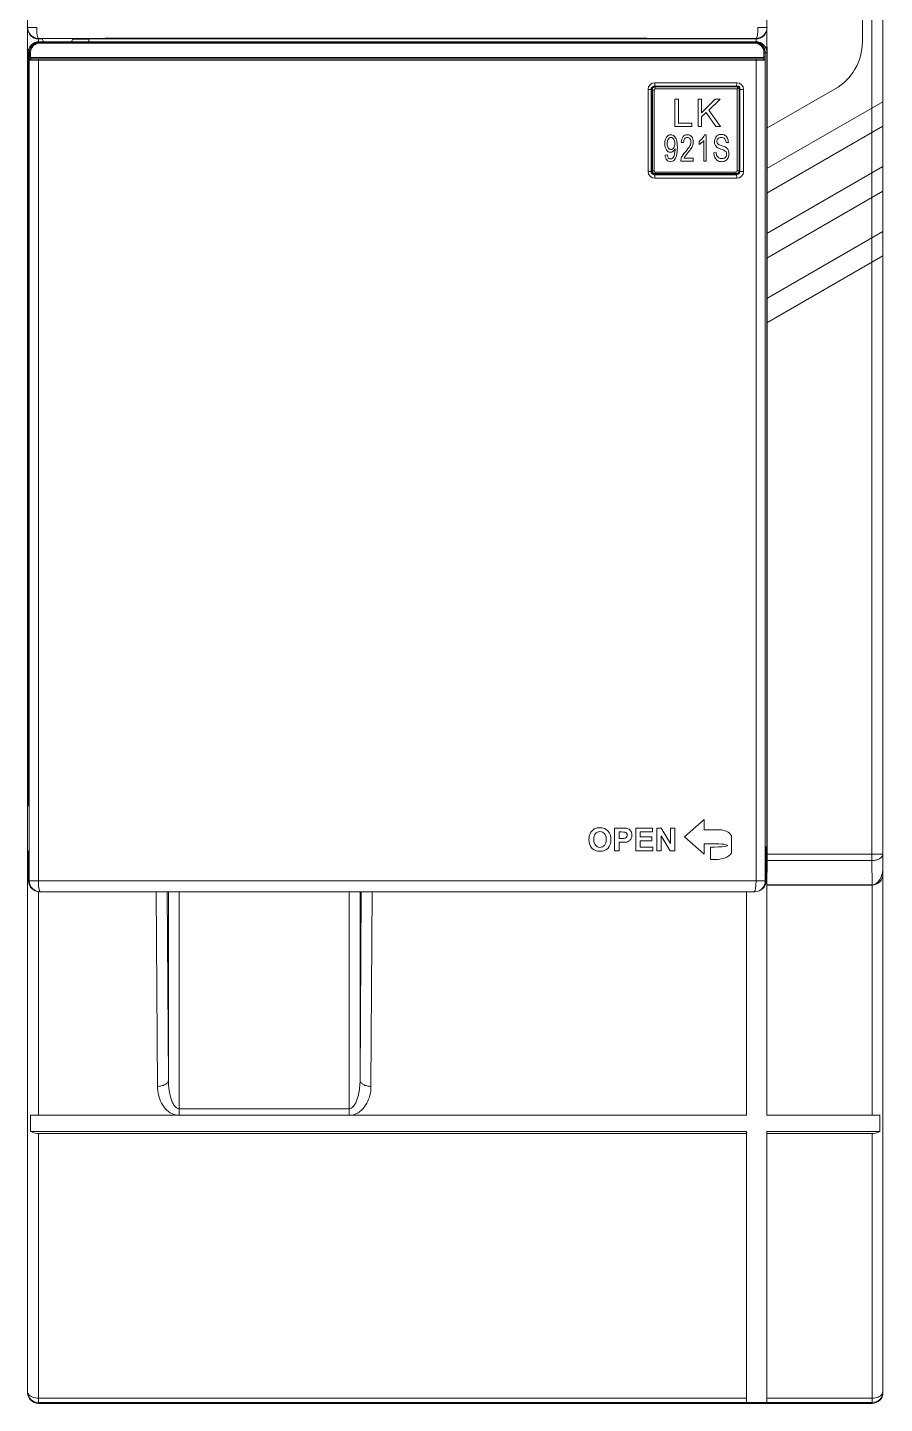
# Model space of a CAD drawing. Header units: millimetres. Extents: x 33157 to 59611, y -29750 to 1750.
# Drawn here: x 53958.9 to 54021.7, y -775.2 to -674.3 of the extents above; entities that cross this region are included whole.
import ezdxf

# ---------------------------------------------------------------- set-up
doc = ezdxf.new("R2010")
doc.units = ezdxf.units.MM
doc.layers.get('0').update_dxf_attribs({"lineweight": 18})
doc.layers.add('layer 1', color=7, linetype='Continuous', lineweight=18)
doc.layers.add('细实线', color=7, linetype='Continuous', lineweight=20)

# ---------------------------------------------------------------- blocks, each defined once
blk = doc.blocks.new('921s')
at = {"layer": 'layer 1'}
for points, knots in [([(54102.37, -668.96), (54102.37, -668.96), (54103.08, -668.96), (54103.08, -668.96), (54103.29, -668.96), (54103.5, -669.04), (54103.65, -669.19), (54103.8, -669.34), (54103.88, -669.54), (54103.88, -669.76), (54103.88, -669.76), (54103.88, -734.55), (54103.88, -734.55), (54103.88, -734.55), (54095.38, -739.45), (54095.38, -739.45), (54095.38, -739.45), (54095.38, -736.5), (54095.38, -736.5), (54095.38, -736.5), (54100.37, -733.62), (54100.37, -733.62), (54101.6, -732.91), (54102.37, -731.59), (54102.37, -730.16), (54102.37, -730.16), (54102.37, -668.96), (54102.37, -668.96)], [0, 0, 0, 0, 139929.464242, 139929.464242, 139929.464242, 279858.928483, 279858.928483, 279858.928483, 419788.392725, 419788.392725, 419788.392725, 559717.856966, 559717.856966, 559717.856966, 699647.321208, 699647.321208, 699647.321208, 839576.78545, 839576.78545, 839576.78545, 979506.249691, 979506.249691, 979506.249691, 1119435.713933, 1119435.713933, 1119435.713933, 1259365.178174, 1259365.178174, 1259365.178174, 1259365.178174]), ([(54088.62, -736.36), (54088.62, -736.36), (54088.62, -734.36), (54088.62, -734.36), (54088.62, -734.36), (54088.89, -734.36), (54088.89, -734.36), (54088.89, -734.36), (54088.89, -736.13), (54088.89, -736.13), (54088.89, -736.13), (54089.87, -736.13), (54089.87, -736.13), (54089.87, -736.13), (54089.87, -736.36), (54089.87, -736.36), (54089.87, -736.36), (54088.62, -736.36), (54088.62, -736.36)], [0, 0, 0, 0, 144311.441622, 144311.441622, 144311.441622, 288622.883245, 288622.883245, 288622.883245, 432934.324867, 432934.324867, 432934.324867, 577245.766489, 577245.766489, 577245.766489, 721557.208111, 721557.208111, 721557.208111, 865868.649734, 865868.649734, 865868.649734, 865868.649734]), ([(54090.33, -736.36), (54090.33, -736.36), (54090.33, -734.36), (54090.33, -734.36), (54090.33, -734.36), (54090.59, -734.36), (54090.59, -734.36), (54090.59, -734.36), (54090.59, -735.36), (54090.59, -735.36), (54090.59, -735.36), (54091.59, -734.36), (54091.59, -734.36), (54091.59, -734.36), (54091.95, -734.36), (54091.95, -734.36), (54091.95, -734.36), (54091.11, -735.17), (54091.11, -735.17), (54091.11, -735.17), (54091.98, -736.36), (54091.98, -736.36), (54091.98, -736.36), (54091.63, -736.36), (54091.63, -736.36), (54091.63, -736.36), (54090.92, -735.35), (54090.92, -735.35), (54090.92, -735.35), (54090.59, -735.67), (54090.59, -735.67), (54090.59, -735.67), (54090.59, -736.36), (54090.59, -736.36), (54090.59, -736.36), (54090.33, -736.36), (54090.33, -736.36)], [0, 0, 0, 0, 137895.803842, 137895.803842, 137895.803842, 275791.607683, 275791.607683, 275791.607683, 413687.411525, 413687.411525, 413687.411525, 551583.215366, 551583.215366, 551583.215366, 689479.019208, 689479.019208, 689479.019208, 827374.823049, 827374.823049, 827374.823049, 965270.626891, 965270.626891, 965270.626891, 1103166.430732, 1103166.430732, 1103166.430732, 1241062.234574, 1241062.234574, 1241062.234574, 1378958.038415, 1378958.038415, 1378958.038415, 1516853.842257, 1516853.842257, 1516853.842257, 1654749.646099, 1654749.646099, 1654749.646099, 1654749.646099]), ([(54087.91, -738.47), (54087.91, -738.47), (54088.08, -738.45), (54088.08, -738.45), (54088.09, -738.55), (54088.12, -738.63), (54088.16, -738.68), (54088.2, -738.73), (54088.25, -738.75), (54088.31, -738.75), (54088.36, -738.75), (54088.41, -738.74), (54088.45, -738.7), (54088.49, -738.67), (54088.52, -738.62), (54088.55, -738.57), (54088.57, -738.51), (54088.59, -738.44), (54088.61, -738.34), (54088.63, -738.25), (54088.64, -738.15), (54088.64, -738.05), (54088.64, -738.04), (54088.64, -738.02), (54088.63, -738), (54088.6, -738.08), (54088.55, -738.14), (54088.49, -738.19), (54088.44, -738.23), (54088.37, -738.26), (54088.3, -738.26), (54088.19, -738.26), (54088.09, -738.2), (54088.01, -738.08), (54087.93, -737.97), (54087.89, -737.81), (54087.89, -737.62), (54087.89, -737.43), (54087.93, -737.27), (54088.01, -737.15), (54088.1, -737.03), (54088.2, -736.97), (54088.33, -736.97), (54088.42, -736.97), (54088.5, -737.01), (54088.58, -737.07), (54088.65, -737.14), (54088.71, -737.24), (54088.75, -737.36), (54088.79, -737.49), (54088.81, -737.67), (54088.81, -737.91), (54088.81, -738.15), (54088.79, -738.35), (54088.75, -738.5), (54088.71, -738.64), (54088.65, -738.76), (54088.58, -738.83), (54088.5, -738.91), (54088.41, -738.95), (54088.31, -738.95), (54088.2, -738.95), (54088.11, -738.9), (54088.04, -738.82), (54087.97, -738.74), (54087.93, -738.62), (54087.91, -738.47)], [0, 0, 0, 0, 134978.861946, 134978.861946, 134978.861946, 269957.723892, 269957.723892, 269957.723892, 404936.585838, 404936.585838, 404936.585838, 539915.447784, 539915.447784, 539915.447784, 674894.309731, 674894.309731, 674894.309731, 809873.171677, 809873.171677, 809873.171677, 944852.033623, 944852.033623, 944852.033623, 1079830.895569, 1079830.895569, 1079830.895569, 1214809.757515, 1214809.757515, 1214809.757515, 1349788.619461, 1349788.619461, 1349788.619461, 1484767.481407, 1484767.481407, 1484767.481407, 1619746.343353, 1619746.343353, 1619746.343353, 1754725.2053, 1754725.2053, 1754725.2053, 1889704.067246, 1889704.067246, 1889704.067246, 2024682.929192, 2024682.929192, 2024682.929192, 2159661.791138, 2159661.791138, 2159661.791138, 2294640.653084, 2294640.653084, 2294640.653084, 2429619.51503, 2429619.51503, 2429619.51503, 2564598.376976, 2564598.376976, 2564598.376976, 2699577.238922, 2699577.238922, 2699577.238922, 2834556.100869, 2834556.100869, 2834556.100869, 2969534.962815, 2969534.962815, 2969534.962815, 2969534.962815]), ([(54088.62, -737.61), (54088.62, -737.48), (54088.59, -737.37), (54088.54, -737.29), (54088.49, -737.21), (54088.42, -737.17), (54088.35, -737.17), (54088.27, -737.17), (54088.2, -737.21), (54088.15, -737.3), (54088.09, -737.38), (54088.06, -737.5), (54088.06, -737.63), (54088.06, -737.75), (54088.09, -737.85), (54088.14, -737.93), (54088.2, -738.01), (54088.26, -738.05), (54088.34, -738.05), (54088.42, -738.05), (54088.49, -738.01), (54088.54, -737.93), (54088.59, -737.85), (54088.62, -737.75), (54088.62, -737.61)], [0, 0, 0, 0, 141105.769931, 141105.769931, 141105.769931, 282211.539863, 282211.539863, 282211.539863, 423317.309794, 423317.309794, 423317.309794, 564423.079726, 564423.079726, 564423.079726, 705528.849657, 705528.849657, 705528.849657, 846634.619588, 846634.619588, 846634.619588, 987740.38952, 987740.38952, 987740.38952, 1128846.159451, 1128846.159451, 1128846.159451, 1128846.159451]), ([(54089.98, -738.69), (54089.98, -738.69), (54089.98, -738.91), (54089.98, -738.91), (54089.98, -738.91), (54089.06, -738.91), (54089.06, -738.91), (54089.06, -738.86), (54089.06, -738.8), (54089.08, -738.75), (54089.1, -738.66), (54089.14, -738.58), (54089.19, -738.49), (54089.25, -738.41), (54089.32, -738.31), (54089.42, -738.2), (54089.57, -738.03), (54089.67, -737.89), (54089.73, -737.79), (54089.78, -737.69), (54089.81, -737.59), (54089.81, -737.5), (54089.81, -737.41), (54089.78, -737.33), (54089.73, -737.27), (54089.68, -737.2), (54089.62, -737.17), (54089.54, -737.17), (54089.46, -737.17), (54089.39, -737.2), (54089.34, -737.27), (54089.29, -737.34), (54089.27, -737.43), (54089.27, -737.55), (54089.27, -737.55), (54089.09, -737.53), (54089.09, -737.53), (54089.1, -737.35), (54089.15, -737.21), (54089.23, -737.11), (54089.31, -737.02), (54089.41, -736.97), (54089.55, -736.97), (54089.68, -736.97), (54089.79, -737.02), (54089.86, -737.13), (54089.94, -737.23), (54089.98, -737.36), (54089.98, -737.51), (54089.98, -737.59), (54089.97, -737.66), (54089.95, -737.74), (54089.93, -737.81), (54089.89, -737.89), (54089.83, -737.97), (54089.78, -738.06), (54089.69, -738.17), (54089.57, -738.31), (54089.47, -738.43), (54089.4, -738.52), (54089.37, -738.56), (54089.34, -738.6), (54089.32, -738.64), (54089.3, -738.69), (54089.3, -738.69), (54089.98, -738.69), (54089.98, -738.69)], [0, 0, 0, 0, 134980.058858, 134980.058858, 134980.058858, 269960.117716, 269960.117716, 269960.117716, 404940.176573, 404940.176573, 404940.176573, 539920.235431, 539920.235431, 539920.235431, 674900.294289, 674900.294289, 674900.294289, 809880.353147, 809880.353147, 809880.353147, 944860.412005, 944860.412005, 944860.412005, 1079840.470862, 1079840.470862, 1079840.470862, 1214820.52972, 1214820.52972, 1214820.52972, 1349800.588578, 1349800.588578, 1349800.588578, 1484780.647436, 1484780.647436, 1484780.647436, 1619760.706294, 1619760.706294, 1619760.706294, 1754740.765151, 1754740.765151, 1754740.765151, 1889720.824009, 1889720.824009, 1889720.824009, 2024700.882867, 2024700.882867, 2024700.882867, 2159680.941725, 2159680.941725, 2159680.941725, 2294661.000583, 2294661.000583, 2294661.000583, 2429641.05944, 2429641.05944, 2429641.05944, 2564621.118298, 2564621.118298, 2564621.118298, 2699601.177156, 2699601.177156, 2699601.177156, 2834581.236014, 2834581.236014, 2834581.236014, 2969561.294872, 2969561.294872, 2969561.294872, 2969561.294872]), ([(54090.92, -738.91), (54090.92, -738.91), (54090.75, -738.91), (54090.75, -738.91), (54090.75, -738.91), (54090.75, -737.4), (54090.75, -737.4), (54090.71, -737.46), (54090.66, -737.51), (54090.59, -737.56), (54090.52, -737.62), (54090.46, -737.66), (54090.41, -737.69), (54090.41, -737.69), (54090.41, -737.46), (54090.41, -737.46), (54090.5, -737.39), (54090.59, -737.32), (54090.66, -737.23), (54090.73, -737.14), (54090.78, -737.06), (54090.81, -736.97), (54090.81, -736.97), (54090.92, -736.97), (54090.92, -736.97), (54090.92, -736.97), (54090.92, -738.91), (54090.92, -738.91)], [0, 0, 0, 0, 140000.022816, 140000.022816, 140000.022816, 280000.045633, 280000.045633, 280000.045633, 420000.068449, 420000.068449, 420000.068449, 560000.091266, 560000.091266, 560000.091266, 700000.114082, 700000.114082, 700000.114082, 840000.136899, 840000.136899, 840000.136899, 980000.159715, 980000.159715, 980000.159715, 1120000.182532, 1120000.182532, 1120000.182532, 1260000.205348, 1260000.205348, 1260000.205348, 1260000.205348]), ([(54091.48, -738.29), (54091.48, -738.29), (54091.66, -738.27), (54091.66, -738.27), (54091.66, -738.37), (54091.68, -738.45), (54091.71, -738.51), (54091.74, -738.57), (54091.79, -738.62), (54091.85, -738.66), (54091.92, -738.7), (54091.99, -738.72), (54092.07, -738.72), (54092.14, -738.72), (54092.2, -738.71), (54092.26, -738.68), (54092.31, -738.65), (54092.35, -738.61), (54092.38, -738.56), (54092.4, -738.5), (54092.42, -738.45), (54092.42, -738.39), (54092.42, -738.33), (54092.4, -738.28), (54092.38, -738.23), (54092.35, -738.19), (54092.31, -738.15), (54092.25, -738.12), (54092.21, -738.1), (54092.13, -738.07), (54092, -738.02), (54091.87, -737.98), (54091.78, -737.94), (54091.73, -737.9), (54091.67, -737.85), (54091.62, -737.79), (54091.58, -737.72), (54091.55, -737.65), (54091.53, -737.57), (54091.53, -737.48), (54091.53, -737.38), (54091.56, -737.29), (54091.6, -737.21), (54091.64, -737.12), (54091.69, -737.06), (54091.77, -737.01), (54091.85, -736.97), (54091.93, -736.95), (54092.03, -736.95), (54092.13, -736.95), (54092.22, -736.97), (54092.3, -737.02), (54092.38, -737.06), (54092.44, -737.13), (54092.48, -737.22), (54092.53, -737.31), (54092.55, -737.41), (54092.55, -737.53), (54092.55, -737.53), (54092.38, -737.54), (54092.38, -737.54), (54092.37, -737.42), (54092.33, -737.33), (54092.28, -737.27), (54092.22, -737.21), (54092.14, -737.17), (54092.03, -737.17), (54091.92, -737.17), (54091.84, -737.2), (54091.79, -737.26), (54091.74, -737.32), (54091.71, -737.38), (54091.71, -737.46), (54091.71, -737.53), (54091.73, -737.59), (54091.77, -737.64), (54091.8, -737.68), (54091.9, -737.73), (54092.05, -737.77), (54092.2, -737.82), (54092.3, -737.86), (54092.36, -737.9), (54092.44, -737.95), (54092.5, -738.01), (54092.54, -738.09), (54092.57, -738.17), (54092.59, -738.26), (54092.59, -738.37), (54092.59, -738.47), (54092.57, -738.57), (54092.53, -738.66), (54092.49, -738.75), (54092.43, -738.82), (54092.35, -738.87), (54092.27, -738.92), (54092.18, -738.95), (54092.08, -738.95), (54091.95, -738.95), (54091.85, -738.92), (54091.76, -738.87), (54091.67, -738.82), (54091.61, -738.74), (54091.56, -738.64), (54091.51, -738.54), (54091.48, -738.42), (54091.48, -738.29)], [0, 0, 0, 0, 133675.200367, 133675.200367, 133675.200367, 267350.400733, 267350.400733, 267350.400733, 401025.6011, 401025.6011, 401025.6011, 534700.801467, 534700.801467, 534700.801467, 668376.001833, 668376.001833, 668376.001833, 802051.2022, 802051.2022, 802051.2022, 935726.402567, 935726.402567, 935726.402567, 1069401.602933, 1069401.602933, 1069401.602933, 1203076.8033, 1203076.8033, 1203076.8033, 1336752.003667, 1336752.003667, 1336752.003667, 1470427.204033, 1470427.204033, 1470427.204033, 1604102.4044, 1604102.4044, 1604102.4044, 1737777.604767, 1737777.604767, 1737777.604767, 1871452.805134, 1871452.805134, 1871452.805134, 2005128.0055, 2005128.0055, 2005128.0055, 2138803.205867, 2138803.205867, 2138803.205867, 2272478.406234, 2272478.406234, 2272478.406234, 2406153.6066, 2406153.6066, 2406153.6066, 2539828.806967, 2539828.806967, 2539828.806967, 2673504.007334, 2673504.007334, 2673504.007334, 2807179.2077, 2807179.2077, 2807179.2077, 2940854.408067, 2940854.408067, 2940854.408067, 3074529.608434, 3074529.608434, 3074529.608434, 3208204.8088, 3208204.8088, 3208204.8088, 3341880.009167, 3341880.009167, 3341880.009167, 3475555.209534, 3475555.209534, 3475555.209534, 3609230.4099, 3609230.4099, 3609230.4099, 3742905.610267, 3742905.610267, 3742905.610267, 3876580.810634, 3876580.810634, 3876580.810634, 4010256.011, 4010256.011, 4010256.011, 4143931.211367, 4143931.211367, 4143931.211367, 4277606.411734, 4277606.411734, 4277606.411734, 4411281.6121, 4411281.6121, 4411281.6121, 4544956.812467, 4544956.812467, 4544956.812467, 4678632.012834, 4678632.012834, 4678632.012834, 4678632.012834]), ([(54095.38, -741.25), (54095.38, -741.25), (54103.88, -736.35), (54103.88, -736.35), (54103.88, -736.35), (54103.88, -739.31), (54103.88, -739.31), (54103.88, -739.31), (54095.38, -744.21), (54095.38, -744.21), (54095.38, -744.21), (54095.38, -741.25), (54095.38, -741.25)], [0, 0, 0, 0, 150754.838258, 150754.838258, 150754.838258, 301509.676516, 301509.676516, 301509.676516, 452264.514775, 452264.514775, 452264.514775, 603019.353033, 603019.353033, 603019.353033, 603019.353033]), ([(54095.38, -746.01), (54095.38, -746.01), (54103.88, -741.11), (54103.88, -741.11), (54103.88, -741.11), (54103.88, -744.06), (54103.88, -744.06), (54103.88, -744.06), (54095.38, -748.97), (54095.38, -748.97), (54095.38, -748.97), (54095.38, -746.01), (54095.38, -746.01)], [0, 0, 0, 0, 150761.550232, 150761.550232, 150761.550232, 301523.100463, 301523.100463, 301523.100463, 452284.650695, 452284.650695, 452284.650695, 603046.200927, 603046.200927, 603046.200927, 603046.200927]), ([(54095.38, -791.96), (54095.38, -791.96), (54095.38, -750.77), (54095.38, -750.77), (54095.38, -750.77), (54103.88, -745.86), (54103.88, -745.86), (54103.88, -745.86), (54103.88, -791.16), (54103.88, -791.16), (54103.88, -791.37), (54103.8, -791.57), (54103.65, -791.72), (54103.5, -791.87), (54103.29, -791.96), (54103.08, -791.96), (54103.08, -791.96), (54095.38, -791.96), (54095.38, -791.96)], [0, 0, 0, 0, 144316.570597, 144316.570597, 144316.570597, 288633.141195, 288633.141195, 288633.141195, 432949.711792, 432949.711792, 432949.711792, 577266.282389, 577266.282389, 577266.282389, 721582.852987, 721582.852987, 721582.852987, 865899.423584, 865899.423584, 865899.423584, 865899.423584]), ([(54092.79, -789.46), (54092.79, -789.46), (54092.79, -788.48), (54092.79, -788.48), (54092.78, -788.16), (54092.41, -787.91), (54091.85, -787.91), (54091.85, -787.91), (54090.78, -787.91), (54090.78, -787.91), (54090.78, -787.91), (54090.78, -787.16), (54090.78, -787.16), (54090.78, -787.16), (54089.34, -788.43), (54089.34, -788.43), (54089.34, -788.43), (54090.78, -789.7), (54090.78, -789.7), (54090.78, -789.7), (54090.78, -788.95), (54090.78, -788.95), (54090.78, -788.95), (54091.85, -788.95), (54091.85, -788.95), (54092.11, -788.95), (54092.43, -788.99), (54092.5, -789.06), (54092.49, -789.06), (54092.45, -789.17), (54091.53, -789.18), (54091.43, -789.18), (54091.23, -789.18), (54091.23, -789.18), (54091.23, -789.18), (54091.23, -790.09), (54091.23, -790.09), (54091.23, -790.09), (54091.53, -790.09), (54091.53, -790.09), (54092.3, -790.09), (54092.79, -789.85), (54092.79, -789.47), (54092.79, -789.43), (54092.79, -789.42), (54092.79, -789.46)], [0, 0, 0, 0, 136652.329837, 136652.329837, 136652.329837, 273304.659674, 273304.659674, 273304.659674, 409956.989511, 409956.989511, 409956.989511, 546609.319348, 546609.319348, 546609.319348, 683261.649185, 683261.649185, 683261.649185, 819913.979022, 819913.979022, 819913.979022, 956566.308859, 956566.308859, 956566.308859, 1093218.638696, 1093218.638696, 1093218.638696, 1229870.968533, 1229870.968533, 1229870.968533, 1366523.29837, 1366523.29837, 1366523.29837, 1503175.628207, 1503175.628207, 1503175.628207, 1639827.958044, 1639827.958044, 1639827.958044, 1776480.287882, 1776480.287882, 1776480.287882, 1913132.617719, 1913132.617719, 1913132.617719, 2049784.947556, 2049784.947556, 2049784.947556, 2049784.947556]), ([(54082.33, -788.63), (54082.33, -788.46), (54082.35, -788.32), (54082.41, -788.21), (54082.44, -788.12), (54082.5, -788.04), (54082.56, -787.98), (54082.63, -787.91), (54082.7, -787.86), (54082.78, -787.82), (54082.88, -787.78), (54083, -787.76), (54083.13, -787.76), (54083.38, -787.76), (54083.58, -787.84), (54083.72, -787.99), (54083.87, -788.14), (54083.94, -788.35), (54083.94, -788.63), (54083.94, -788.9), (54083.87, -789.11), (54083.73, -789.26), (54083.58, -789.41), (54083.38, -789.49), (54083.14, -789.49), (54082.89, -789.49), (54082.69, -789.41), (54082.55, -789.26), (54082.4, -789.11), (54082.33, -788.9), (54082.33, -788.63)], [0, 0, 0, 0, 139232.407662, 139232.407662, 139232.407662, 278464.815323, 278464.815323, 278464.815323, 417697.222985, 417697.222985, 417697.222985, 556929.630646, 556929.630646, 556929.630646, 696162.038308, 696162.038308, 696162.038308, 835394.445969, 835394.445969, 835394.445969, 974626.853631, 974626.853631, 974626.853631, 1113859.261292, 1113859.261292, 1113859.261292, 1253091.668954, 1253091.668954, 1253091.668954, 1392324.076616, 1392324.076616, 1392324.076616, 1392324.076616]), ([(54082.68, -788.62), (54082.68, -788.81), (54082.72, -788.96), (54082.81, -789.05), (54082.89, -789.15), (54083, -789.2), (54083.14, -789.2), (54083.27, -789.2), (54083.38, -789.15), (54083.47, -789.06), (54083.56, -788.96), (54083.6, -788.81), (54083.6, -788.62), (54083.6, -788.43), (54083.56, -788.28), (54083.47, -788.19), (54083.39, -788.1), (54083.28, -788.05), (54083.14, -788.05), (54083, -788.05), (54082.89, -788.1), (54082.8, -788.19), (54082.72, -788.29), (54082.68, -788.43), (54082.68, -788.62)], [0, 0, 0, 0, 141159.767172, 141159.767172, 141159.767172, 282319.534344, 282319.534344, 282319.534344, 423479.301516, 423479.301516, 423479.301516, 564639.068688, 564639.068688, 564639.068688, 705798.83586, 705798.83586, 705798.83586, 846958.603032, 846958.603032, 846958.603032, 988118.370204, 988118.370204, 988118.370204, 1129278.137376, 1129278.137376, 1129278.137376, 1129278.137376]), ([(54084.21, -789.46), (54084.21, -789.46), (54084.21, -787.79), (54084.21, -787.79), (54084.21, -787.79), (54084.75, -787.79), (54084.75, -787.79), (54084.95, -787.79), (54085.08, -787.8), (54085.14, -787.81), (54085.24, -787.84), (54085.32, -787.89), (54085.38, -787.98), (54085.45, -788.06), (54085.48, -788.17), (54085.48, -788.3), (54085.48, -788.41), (54085.46, -788.49), (54085.42, -788.56), (54085.39, -788.63), (54085.34, -788.69), (54085.28, -788.73), (54085.23, -788.77), (54085.17, -788.79), (54085.11, -788.81), (54085.03, -788.82), (54084.91, -788.83), (54084.76, -788.83), (54084.76, -788.83), (54084.54, -788.83), (54084.54, -788.83), (54084.54, -788.83), (54084.54, -789.46), (54084.54, -789.46), (54084.54, -789.46), (54084.21, -789.46), (54084.21, -789.46)], [0, 0, 0, 0, 137951.48879, 137951.48879, 137951.48879, 275902.97758, 275902.97758, 275902.97758, 413854.466369, 413854.466369, 413854.466369, 551805.955159, 551805.955159, 551805.955159, 689757.443949, 689757.443949, 689757.443949, 827708.932739, 827708.932739, 827708.932739, 965660.421528, 965660.421528, 965660.421528, 1103611.910318, 1103611.910318, 1103611.910318, 1241563.399108, 1241563.399108, 1241563.399108, 1379514.887898, 1379514.887898, 1379514.887898, 1517466.376688, 1517466.376688, 1517466.376688, 1655417.865477, 1655417.865477, 1655417.865477, 1655417.865477]), ([(54084.54, -788.07), (54084.54, -788.07), (54084.54, -788.55), (54084.54, -788.55), (54084.54, -788.55), (54084.73, -788.55), (54084.73, -788.55), (54084.86, -788.55), (54084.95, -788.54), (54084.99, -788.52), (54085.04, -788.5), (54085.07, -788.48), (54085.1, -788.44), (54085.12, -788.4), (54085.13, -788.36), (54085.13, -788.31), (54085.13, -788.25), (54085.12, -788.2), (54085.08, -788.16), (54085.05, -788.12), (54085, -788.09), (54084.95, -788.08), (54084.91, -788.08), (54084.83, -788.07), (54084.71, -788.07), (54084.71, -788.07), (54084.54, -788.07), (54084.54, -788.07)], [0, 0, 0, 0, 140049.904218, 140049.904218, 140049.904218, 280099.808436, 280099.808436, 280099.808436, 420149.712654, 420149.712654, 420149.712654, 560199.616872, 560199.616872, 560199.616872, 700249.52109, 700249.52109, 700249.52109, 840299.425308, 840299.425308, 840299.425308, 980349.329526, 980349.329526, 980349.329526, 1120399.233744, 1120399.233744, 1120399.233744, 1260449.137962, 1260449.137962, 1260449.137962, 1260449.137962]), ([(54085.76, -789.46), (54085.76, -789.46), (54085.76, -787.79), (54085.76, -787.79), (54085.76, -787.79), (54086.99, -787.79), (54086.99, -787.79), (54086.99, -787.79), (54086.99, -788.07), (54086.99, -788.07), (54086.99, -788.07), (54086.09, -788.07), (54086.09, -788.07), (54086.09, -788.07), (54086.09, -788.44), (54086.09, -788.44), (54086.09, -788.44), (54086.93, -788.44), (54086.93, -788.44), (54086.93, -788.44), (54086.93, -788.73), (54086.93, -788.73), (54086.93, -788.73), (54086.09, -788.73), (54086.09, -788.73), (54086.09, -788.73), (54086.09, -789.18), (54086.09, -789.18), (54086.09, -789.18), (54087.02, -789.18), (54087.02, -789.18), (54087.02, -789.18), (54087.02, -789.46), (54087.02, -789.46), (54087.02, -789.46), (54085.76, -789.46), (54085.76, -789.46)], [0, 0, 0, 0, 137953.546342, 137953.546342, 137953.546342, 275907.092684, 275907.092684, 275907.092684, 413860.639025, 413860.639025, 413860.639025, 551814.185367, 551814.185367, 551814.185367, 689767.731709, 689767.731709, 689767.731709, 827721.278051, 827721.278051, 827721.278051, 965674.824393, 965674.824393, 965674.824393, 1103628.370734, 1103628.370734, 1103628.370734, 1241581.917076, 1241581.917076, 1241581.917076, 1379535.463418, 1379535.463418, 1379535.463418, 1517489.00976, 1517489.00976, 1517489.00976, 1655442.556101, 1655442.556101, 1655442.556101, 1655442.556101]), ([(54087.31, -789.46), (54087.31, -789.46), (54087.31, -787.79), (54087.31, -787.79), (54087.31, -787.79), (54087.63, -787.79), (54087.63, -787.79), (54087.63, -787.79), (54088.32, -788.91), (54088.32, -788.91), (54088.32, -788.91), (54088.32, -787.79), (54088.32, -787.79), (54088.32, -787.79), (54088.63, -787.79), (54088.63, -787.79), (54088.63, -787.79), (54088.63, -789.46), (54088.63, -789.46), (54088.63, -789.46), (54088.29, -789.46), (54088.29, -789.46), (54088.29, -789.46), (54087.62, -788.36), (54087.62, -788.36), (54087.62, -788.36), (54087.62, -789.46), (54087.62, -789.46), (54087.62, -789.46), (54087.31, -789.46), (54087.31, -789.46)], [0, 0, 0, 0, 139242.27757, 139242.27757, 139242.27757, 278484.55514, 278484.55514, 278484.55514, 417726.83271, 417726.83271, 417726.83271, 556969.11028, 556969.11028, 556969.11028, 696211.38785, 696211.38785, 696211.38785, 835453.66542, 835453.66542, 835453.66542, 974695.94299, 974695.94299, 974695.94299, 1113938.22056, 1113938.22056, 1113938.22056, 1253180.49813, 1253180.49813, 1253180.49813, 1392422.7757, 1392422.7757, 1392422.7757, 1392422.7757])]:
    blk.add_open_spline(points, degree=3, knots=knots, dxfattribs=at)
at = {"layer": 'layer 1', "lineweight": 9}
blk.add_open_spline([(54087.14, -733.41), (54087.14, -733.41), (54093.26, -733.41), (54093.26, -733.41), (54093.34, -733.41), (54093.4, -733.48), (54093.4, -733.57), (54093.4, -733.57), (54093.4, -739.65), (54093.4, -739.65), (54093.4, -739.74), (54093.34, -739.81), (54093.26, -739.81), (54093.26, -739.81), (54087.14, -739.81), (54087.14, -739.81), (54087.06, -739.81), (54087, -739.74), (54087, -739.65), (54087, -739.65), (54087, -733.57), (54087, -733.57), (54087, -733.48), (54087.06, -733.41), (54087.14, -733.41)], degree=3, knots=[0, 0, 0, 0, 141099.17189, 141099.17189, 141099.17189, 282198.343781, 282198.343781, 282198.343781, 423297.515671, 423297.515671, 423297.515671, 564396.687562, 564396.687562, 564396.687562, 705495.859452, 705495.859452, 705495.859452, 846595.031343, 846595.031343, 846595.031343, 987694.203233, 987694.203233, 987694.203233, 1128793.375124, 1128793.375124, 1128793.375124, 1128793.375124], dxfattribs=at)
blk = doc.blocks.new('235')
at = {"layer": '细实线'}
blk.add_blockref('921s', (0, 0), dxfattribs=at)

msp = doc.modelspace()

# ---------------------------------------------------------------- linework, layer by layer
at = {"linetype": 'Continuous'}
for p, q in [((53958.93, -609.98), (53958.93, -774.37)), ((54013.13, -609.98), (54013.13, -734.76)), ((54020.82, -735.39), (54020.82, -614.18)), ((54021.62, -734.91), (54021.62, -614.98)), ((53959.6, -674.33), (53958.93, -674.33)), ((54013.13, -674.33), (54012.46, -674.33)), ((54013.14, -674.33), (54013.14, -674.37)), ((53959.73, -675.38), (53959.73, -675.13)), ((53960.02, -675.17), (53959.73, -675.17)), ((53959.77, -675.38), (54012.31, -675.38)), ((53959.85, -675.43), (54012.2, -675.43)), ((54012.21, -675.48), (53959.85, -675.48)), ((53962.24, -675.2), (53963.43, -675.2)), ((53963.43, -675.38), (53963.43, -675.17)), ((54012.33, -675.17), (53963.43, -675.17)), ((54012.33, -675.13), (54012.33, -675.38)), ((53958.93, -675.97), (53959, -675.97)), ((53958.97, -676.18), (53958.97, -731.37)), ((53958.97, -676.18), (53959.15, -676.18)), ((53959.06, -676.18), (53959.06, -736.88)), ((53959.07, -676.18), (53959.07, -676.44)), ((53959.15, -676.18), (53959.15, -676.53)), ((53959.15, -676.53), (54012.91, -676.53)), ((53959.23, -676.63), (54012.83, -676.63)), ((54012.91, -676.18), (54013.13, -676.18)), ((54012.91, -676.53), (54012.91, -676.18)), ((54012.99, -676.44), (54012.99, -676.18)), ((54013, -736.88), (54013, -676.18)), ((54013.13, -734.35), (54013.13, -676.18)), ((54013.14, -675.76), (54013.14, -734.91)), ((53959.14, -676.73), (54012.92, -676.73)), ((53959.73, -676.73), (53959.73, -736.88)), ((54012.33, -736.88), (54012.33, -676.73)), ((54004.88, -678.63), (54010.88, -678.63)), ((54004.91, -678.38), (54010.92, -678.38)), ((54010.97, -678.68), (54004.93, -678.68)), ((54004.41, -684.88), (54004.41, -678.88)), ((54004.41, -678.88), (54004.63, -678.88)), ((54004.63, -684.88), (54004.63, -678.88)), ((54004.68, -678.93), (54004.68, -684.83)), ((54004.85, -678.93), (54004.68, -678.93)), ((54004.85, -678.93), (54004.85, -684.83)), ((54010.95, -678.83), (54004.95, -678.83)), ((54010.95, -684.83), (54010.95, -678.83)), ((54011.08, -684.83), (54011.08, -678.79)), ((54011.42, -678.88), (54011.13, -678.88)), ((54011.13, -678.88), (54011.13, -684.88)), ((54011.42, -678.88), (54011.42, -684.88)), ((54004.41, -684.88), (54004.63, -684.88)), ((54004.85, -684.83), (54004.68, -684.83)), ((54010.88, -685.13), (54004.88, -685.13)), ((54010.92, -685.38), (54004.91, -685.38)), ((54004.93, -685.08), (54010.83, -685.08)), ((54004.95, -684.93), (54010.85, -684.93)), ((54010.95, -684.83), (54011.08, -684.83)), ((54011.42, -684.88), (54011.13, -684.88)), ((53958.97, -731.37), (53959.04, -731.39)), ((53959.04, -734.67), (53959.04, -731.39)), ((53959.01, -734.91), (53958.93, -734.91)), ((53959.04, -734.67), (53959.01, -734.68)), ((53959.01, -736.88), (53959.01, -734.68)), ((54013.13, -734.35), (54013.05, -734.38)), ((54013.05, -736.88), (54013.05, -734.38)), ((54013.13, -734.76), (54013.05, -734.76)), ((54013.14, -734.91), (54021.62, -734.91)), ((54021.63, -735.85), (54021.62, -734.91)), ((54013.14, -735.39), (54013.13, -737.18)), ((54020.82, -735.39), (54013.14, -735.39)), ((54020.83, -737.18), (54020.82, -735.39)), ((54021.63, -735.85), (54021.63, -774.37)), ((53959.01, -736.88), (54013.05, -736.88)), ((54020.83, -737.17), (54013.13, -737.14)), ((54013.13, -737.18), (54013.13, -737.14)), ((54013.13, -754.04), (54013.13, -737.14)), ((53959.73, -754.04), (53959.73, -737.68)), ((53959.81, -737.68), (54012.25, -737.68)), ((53968.45, -751.94), (53968.36, -737.68)), ((53969.25, -751.46), (53969.16, -737.68)), ((53969.25, -737.68), (53969.25, -751.46)), ((53970.05, -754.04), (53970.05, -737.68)), ((53982.5, -754.04), (53982.5, -737.68)), ((53983.3, -751.46), (53983.3, -737.68)), ((53983.39, -737.68), (53983.3, -751.46)), ((53984.2, -737.68), (53984.1, -751.94)), ((54011.63, -754.04), (54011.63, -737.68)), ((54013.13, -737.18), (54020.83, -737.18)), ((54020.83, -737.17), (54020.83, -754.04)), ((53959.15, -754.04), (54011.63, -754.04)), ((53959.15, -755.24), (53959.15, -754.04)), ((53982.5, -753.58), (53970.05, -753.58)), ((54021.41, -754.04), (54013.13, -754.04)), ((54021.41, -754.04), (54021.41, -755.24)), ((53959.15, -755.24), (54011.63, -755.24)), ((54011.63, -775.1), (54011.63, -755.24)), ((54013.13, -755.24), (54021.41, -755.24)), ((54013.13, -775.1), (54013.13, -755.24)), ((54011.63, -755.39), (53959.73, -755.39)), ((53959.73, -775.17), (53959.73, -755.39)), ((54020.83, -755.39), (54013.13, -755.39)), ((54020.83, -755.39), (54020.83, -775.17)), ((54011.63, -774.79), (53959.73, -774.79)), ((54011.63, -775.11), (53959.73, -775.11)), ((53959.73, -775.17), (54020.83, -775.17)), ((53959.73, -775.18), (54020.83, -775.18)), ((54013.13, -775.1), (54011.63, -775.1)), ((54020.83, -774.79), (54013.13, -774.79)), ((54020.83, -775.11), (54013.13, -775.11))]:
    msp.add_line(p, q, dxfattribs=at)
for centre, radius, start, end in [((53959.73, -674.33), 0.8, 180.0011, 270.0011), ((54012.33, -674.37), 0.8, 270.0038, 0.0033), ((54012.33, -674.33), 0.8, 269.9979, 357.4396), ((54012.34, -674.33), 0.786, 357.3906, 359.9967), ((53959.73, -674.37), 0.8, 202.5011, 247.5011), ((53959.86, -676.18), 0.8, 96.5881, 180.0089), ((53959.77, -676.18), 0.8, 89.9976, 133.2979), ((53959.86, -676.18), 0.797, 90.0151, 96.6136), ((53959.8, -676.16), 0.723, 89.2459, 92.3555), ((53959.85, -672.58), 2.85, 269.2505, 269.6275), ((53959.85, -671.94), 3.49, 269.6261, 270.0041), ((53961.13, -674.82), 1.16, 196.5867, 209.0851), ((53961.13, -674.82), 1.16, 330.9149, 343.4133), ((54012.2, -676.18), 0.799, 82.0815, 89.9793), ((54012.2, -672.27), 3.17, 269.9766, 270.7316), ((54012.25, -676.16), 0.724, 86.2053, 90.7516), ((54012.2, -676.18), 0.8, 359.9931, 82.0985), ((54012.33, -674.37), 1.6, 295.7048, 299.9862), ((54004.91, -678.88), 0.5, 89.9592, 179.9467), ((54004.88, -678.88), 0.25, 90, 180), ((54004.93, -678.93), 0.25, 90, 180), ((54010.88, -678.88), 0.25, 0, 90), ((54010.92, -678.88), 0.5, 0.0536, 90.0426), ((54010.97, -678.79), 0.11, 0, 90), ((54004.95, -678.93), 0.1, 89.9743, 179.9722), ((54004.91, -684.88), 0.5, 180.0541, 270.0422), ((54004.88, -684.88), 0.25, 180, 270), ((54004.93, -684.83), 0.25, 180, 270), ((54004.95, -684.83), 0.1, 180.0277, 270.0257), ((54010.83, -684.83), 0.25, 270, 360), ((54010.85, -684.83), 0.1, 269.9743, 359.9722), ((54010.88, -684.88), 0.25, 270, 0), ((54010.92, -684.88), 0.5, 269.9584, 359.9472), ((53959.86, -736.88), 0.8, 179.9927, 269.9863), ((54012.2, -736.88), 0.8, 273.7898, 0.0077), ((54012.2, -736.89), 0.793, 270.0055, 273.8145), ((53959.73, -774.31), 0.8, 180.0105, 270.0105), ((53959.73, -774.38), 0.8, 180, 270), ((54020.83, -774.31), 0.8, 269.9895, 359.9895), ((54020.83, -774.38), 0.8, 270, 0)]:
    msp.add_arc(centre, radius, start, end, dxfattribs=at)
for centre, major_axis, ratio, start_param, end_param in [((54012.33, -676.18), (-0.581, 0.566), 0.974157, 3.926991, 5.497787), ((54013.13, -734.91), (0, 0.8), 0.008727, 4.068888, 4.712389), ((54020.83, -735.85), (-0.01, 1.33), 0.599992, 3.137666, 4.701481), ((54020.83, -735.84), (0, 1.33), 0.599993, 3.137229, 4.708026), ((53959.81, -736.88), (0.8, 0), 0.999657, 3.141593, 4.712389), ((54012.25, -736.88), (0.8, 0), 0.999657, 4.712389, 6.283185), ((53959.73, -774.37), (0, 0.8), 0.999657, 1.570796, 3.141593), ((54020.83, -774.37), (0, 0.8), 0.999657, 3.141593, 4.712389)]:
    msp.add_ellipse(centre, major_axis=major_axis, ratio=ratio, start_param=start_param, end_param=end_param, dxfattribs=at)
for points in [[(53958.99, -674.68), (53958.95, -674.58), (53958.93, -674.48), (53958.93, -674.37)], [(53959.73, -675.17), (53959.62, -675.17), (53959.52, -675.15), (53959.42, -675.11)]]:
    msp.add_open_spline(points, degree=3, dxfattribs=at)
for points, knots in [([(53959.73, -675.13), (53959.72, -675.13), (53959.69, -675.11), (53959.66, -675.03), (53959.63, -674.87), (53959.6, -674.63), (53959.6, -674.44), (53959.6, -674.33)], [0, 0, 0, 0, 26858.233683, 73235.375504, 231694.421666, 462119.771151, 731912.724196, 731912.724196, 731912.724196, 731912.724196]), ([(54012.46, -674.33), (54012.46, -674.44), (54012.46, -674.62), (54012.43, -674.88), (54012.4, -675.03), (54012.35, -675.13), (54012.33, -675.13)], [0, 0, 0, 0, 222466.497368, 412471.24944, 543132.943689, 601741.030445, 601741.030445, 601741.030445, 601741.030445]), ([(53958.97, -676.18), (53958.97, -676.07), (53959.02, -675.85), (53959.15, -675.67), (53959.22, -675.6)], [0, 0, 0, 0, 179223.194982, 338974.85249, 338974.85249, 338974.85249, 338974.85249]), ([(53959.77, -675.43), (53959.68, -675.44), (53959.49, -675.48), (53959.26, -675.65), (53959.11, -675.89), (53959.07, -676.08), (53959.07, -676.18)], [0, 0, 0, 0, 148938.642626, 298562.058791, 449422.877927, 601158.3621, 601158.3621, 601158.3621, 601158.3621]), ([(53959.85, -675.48), (53959.76, -675.48), (53959.57, -675.51), (53959.34, -675.67), (53959.18, -675.9), (53959.15, -676.09), (53959.15, -676.18)], [0, 0, 0, 0, 149415.212124, 299295.175199, 449925.301875, 601159.439651, 601159.439651, 601159.439651, 601159.439651]), ([(53959.73, -675.13), (53961.91, -675.13), (53970.67, -675.12), (53979.44, -675.12), (53986.03, -675.12)], [0, 0, 0, 0, 84247.50539, 339019.36913, 339019.36913, 339019.36913, 339019.36913]), ([(53959.81, -675.43), (53959.81, -675.43), (53959.82, -675.41), (53959.83, -675.4), (53959.84, -675.39)], [0, 0, 0, 0, 99861.497225, 338978.741014, 338978.741014, 338978.741014, 338978.741014]), ([(53959.84, -675.39), (53959.84, -675.39), (53959.84, -675.38), (53959.85, -675.38), (53959.86, -675.38)], [0, 0, 0, 0, 101807.455515, 338978.796364, 338978.796364, 338978.796364, 338978.796364]), ([(53959.85, -675.48), (53959.85, -675.47), (53959.85, -675.45), (53959.85, -675.44), (53959.85, -675.43)], [0, 0, 0, 0, 258505.910026, 338978.988872, 338978.988872, 338978.988872, 338978.988872]), ([(53962.24, -675.15), (53962.24, -675.15), (53962.22, -675.15), (53962.21, -675.15), (53962.18, -675.15), (53962.15, -675.15), (53962.1, -675.15), (53962.02, -675.15), (53961.9, -675.15), (53961.74, -675.14), (53961.55, -675.14), (53961.34, -675.14), (53961.13, -675.14), (53960.91, -675.14), (53960.71, -675.14), (53960.52, -675.14), (53960.35, -675.15), (53960.23, -675.15), (53960.15, -675.15), (53960.11, -675.15), (53960.07, -675.15), (53960.04, -675.15), (53960.03, -675.15), (53960.02, -675.15), (53960.02, -675.15)], [0, 0, 0, 0, 6926.966663, 27990.557857, 63016.243413, 111767.8511, 173791.181143, 248389.039922, 432423.890432, 656870.694893, 913118.038223, 1191233.369552, 1480449.311455, 1769665.253358, 2047780.584686, 2304027.928017, 2528474.732477, 2712509.582988, 2787107.441766, 2849130.771809, 2897882.379496, 2932908.065052, 2953971.656246, 2960898.622909, 2960898.622909, 2960898.622909, 2960898.622909]), ([(53986.03, -675.12), (53988.23, -675.12), (53997, -675.12), (54005.76, -675.13), (54012.33, -675.13)], [0, 0, 0, 0, 85157.912116, 339183.617431, 339183.617431, 339183.617431, 339183.617431]), ([(54012.22, -675.39), (54012.22, -675.39), (54012.21, -675.38), (54012.2, -675.38), (54012.2, -675.38)], [0, 0, 0, 0, 101772.310659, 339305.675524, 339305.675524, 339305.675524, 339305.675524]), ([(54012.21, -675.48), (54012.21, -675.47), (54012.21, -675.45), (54012.2, -675.44), (54012.2, -675.43)], [0, 0, 0, 0, 258755.159543, 339305.806231, 339305.806231, 339305.806231, 339305.806231]), ([(54012.91, -676.18), (54012.91, -676.09), (54012.87, -675.9), (54012.71, -675.67), (54012.48, -675.51), (54012.3, -675.48), (54012.21, -675.48)], [0, 0, 0, 0, 151382.914553, 302161.037119, 452188.255017, 601750.080184, 601750.080184, 601750.080184, 601750.080184]), ([(54012.24, -675.43), (54012.24, -675.43), (54012.23, -675.41), (54012.23, -675.4), (54012.22, -675.39)], [0, 0, 0, 0, 100060.550403, 339305.914482, 339305.914482, 339305.914482, 339305.914482]), ([(54012.99, -676.18), (54012.99, -676.09), (54012.95, -675.9), (54012.8, -675.66), (54012.57, -675.49), (54012.39, -675.44), (54012.3, -675.43)], [0, 0, 0, 0, 151861.195772, 302860.164375, 452661.541597, 601750.919369, 601750.919369, 601750.919369, 601750.919369]), ([(53959.07, -676.44), (53959.07, -676.47), (53959.07, -676.54), (53959.07, -676.63), (53959.08, -676.68), (53959.09, -676.71), (53959.11, -676.73), (53959.13, -676.73), (53959.14, -676.73)], [0, 0, 0, 0, 291851.855328, 564211.209723, 664596.785546, 740621.125519, 802169.517572, 863347.309678, 863347.309678, 863347.309678, 863347.309678]), ([(53959.07, -676.44), (53959.07, -676.45), (53959.07, -676.47), (53959.09, -676.5), (53959.1, -676.51), (53959.12, -676.51), (53959.13, -676.52), (53959.15, -676.52), (53959.15, -676.53)], [0, 0, 0, 0, 235995.15028, 427756.422739, 525526.19996, 631742.373255, 746151.2099, 863347.457572, 863347.457572, 863347.457572, 863347.457572]), ([(53959.23, -676.63), (53959.2, -676.63), (53959.15, -676.65), (53959.14, -676.7), (53959.14, -676.73)], [0, 0, 0, 0, 163440.232965, 338978.451827, 338978.451827, 338978.451827, 338978.451827]), ([(53959.15, -676.53), (53959.15, -676.54), (53959.15, -676.57), (53959.17, -676.61), (53959.2, -676.63), (53959.22, -676.63), (53959.23, -676.63)], [0, 0, 0, 0, 189743.991121, 341412.531199, 468297.414003, 601163.813204, 601163.813204, 601163.813204, 601163.813204]), ([(53959.75, -676.63), (53959.74, -676.63), (53959.74, -676.64), (53959.73, -676.66), (53959.73, -676.69), (53959.73, -676.72), (53959.73, -676.73)], [0, 0, 0, 0, 57516.179235, 187523.149465, 378177.805292, 601170.644322, 601170.644322, 601170.644322, 601170.644322]), ([(54012.31, -676.63), (54012.31, -676.63), (54012.32, -676.64), (54012.32, -676.66), (54012.33, -676.69), (54012.33, -676.72), (54012.33, -676.73)], [0, 0, 0, 0, 57571.864024, 187704.739791, 378544.013625, 601752.772284, 601752.772284, 601752.772284, 601752.772284]), ([(54012.83, -676.63), (54012.84, -676.63), (54012.86, -676.63), (54012.89, -676.61), (54012.9, -676.57), (54012.91, -676.54), (54012.91, -676.53)], [0, 0, 0, 0, 132941.270565, 259913.410956, 411762.261993, 601758.563909, 601758.563909, 601758.563909, 601758.563909]), ([(54012.83, -676.63), (54012.85, -676.63), (54012.9, -676.65), (54012.92, -676.7), (54012.92, -676.73)], [0, 0, 0, 0, 163602.517335, 339313.772659, 339313.772659, 339313.772659, 339313.772659]), ([(54012.91, -676.53), (54012.91, -676.52), (54012.92, -676.52), (54012.93, -676.52), (54012.94, -676.51), (54012.95, -676.5), (54012.97, -676.49), (54012.99, -676.47), (54012.99, -676.45), (54012.99, -676.44)], [0, 0, 0, 0, 69325.233484, 136928.707356, 268093.268315, 389812.067962, 501979.956082, 723077.528241, 995086.702346, 995086.702346, 995086.702346, 995086.702346]), ([(54012.92, -676.73), (54012.93, -676.73), (54012.94, -676.73), (54012.96, -676.71), (54012.98, -676.68), (54012.99, -676.63), (54012.99, -676.54), (54012.99, -676.47), (54012.99, -676.44)], [0, 0, 0, 0, 61203.428938, 122764.156886, 198816.152462, 299286.985412, 571973.553213, 864205.46903, 864205.46903, 864205.46903, 864205.46903]), ([(54004.91, -678.38), (54004.91, -678.41), (54004.91, -678.47), (54004.9, -678.54), (54004.9, -678.58), (54004.89, -678.61), (54004.89, -678.62), (54004.88, -678.63), (54004.88, -678.63)], [0, 0, 0, 0, 324097.761814, 600477.812396, 706939.064055, 786986.579273, 838709.115321, 864091.402618, 864091.402618, 864091.402618, 864091.402618]), ([(54004.94, -678.71), (54004.94, -678.7), (54004.94, -678.69), (54004.93, -678.68), (54004.93, -678.68)], [0, 0, 0, 0, 239221.522636, 339270.726037, 339270.726037, 339270.726037, 339270.726037]), ([(54010.92, -678.38), (54010.92, -678.41), (54010.91, -678.47), (54010.91, -678.55), (54010.9, -678.6), (54010.89, -678.62), (54010.88, -678.63), (54010.88, -678.63)], [0, 0, 0, 0, 271699.519684, 503868.169753, 661809.910217, 707209.481688, 732626.013845, 732626.013845, 732626.013845, 732626.013845]), ([(54010.97, -678.68), (54010.97, -678.68), (54010.97, -678.68), (54010.97, -678.68), (54010.97, -678.68)], [0, 0, 0, 0, 144358.969607, 339308.406973, 339308.406973, 339308.406973, 339308.406973]), ([(54004.95, -678.83), (54004.95, -678.82), (54004.94, -678.78), (54004.94, -678.74), (54004.94, -678.71)], [0, 0, 0, 0, 97645.121888, 339271.065341, 339271.065341, 339271.065341, 339271.065341]), ([(54010.97, -678.73), (54010.97, -678.74), (54010.96, -678.77), (54010.96, -678.8), (54010.95, -678.83)], [0, 0, 0, 0, 75150.028671, 339308.552271, 339308.552271, 339308.552271, 339308.552271]), ([(54010.95, -678.83), (54010.96, -678.83), (54010.98, -678.82), (54011.01, -678.81), (54011.02, -678.81)], [0, 0, 0, 0, 91544.646659, 339308.873815, 339308.873815, 339308.873815, 339308.873815]), ([(54011.08, -678.79), (54011.08, -678.76), (54011.05, -678.7), (54011, -678.68), (54010.97, -678.68)], [0, 0, 0, 0, 168950.260716, 339308.80287, 339308.80287, 339308.80287, 339308.80287]), ([(54010.97, -678.68), (54010.97, -678.68), (54010.97, -678.69), (54010.97, -678.69), (54010.97, -678.7)], [0, 0, 0, 0, 57627.772289, 339308.432672, 339308.432672, 339308.432672, 339308.432672]), ([(54010.97, -678.7), (54010.97, -678.7), (54010.97, -678.71), (54010.97, -678.72), (54010.97, -678.73)], [0, 0, 0, 0, 69633.245781, 339308.490999, 339308.490999, 339308.490999, 339308.490999]), ([(54011.02, -678.81), (54011.03, -678.81), (54011.04, -678.8), (54011.06, -678.8), (54011.07, -678.79), (54011.08, -678.79), (54011.08, -678.79)], [0, 0, 0, 0, 247505.774269, 436298.391754, 556390.647648, 601750.863765, 601750.863765, 601750.863765, 601750.863765]), ([(54004.91, -685.38), (54004.91, -685.35), (54004.91, -685.29), (54004.9, -685.22), (54004.9, -685.17), (54004.89, -685.15), (54004.89, -685.14), (54004.88, -685.13), (54004.88, -685.13)], [0, 0, 0, 0, 324118.072427, 600515.438449, 706983.336987, 787035.852081, 838761.61624, 864145.502727, 864145.502727, 864145.502727, 864145.502727]), ([(54004.94, -685.05), (54004.94, -685.06), (54004.94, -685.07), (54004.93, -685.08), (54004.93, -685.08)], [0, 0, 0, 0, 239235.799716, 339290.97511, 339290.97511, 339290.97511, 339290.97511]), ([(54004.95, -684.93), (54004.95, -684.94), (54004.94, -684.98), (54004.94, -685.02), (54004.94, -685.05)], [0, 0, 0, 0, 97650.762447, 339290.658454, 339290.658454, 339290.658454, 339290.658454]), ([(54010.84, -685.05), (54010.84, -685.06), (54010.84, -685.07), (54010.83, -685.08), (54010.83, -685.08)], [0, 0, 0, 0, 232337.28655, 339327.813851, 339327.813851, 339327.813851, 339327.813851]), ([(54010.85, -684.93), (54010.85, -684.94), (54010.85, -684.98), (54010.85, -685.02), (54010.84, -685.05)], [0, 0, 0, 0, 97512.572561, 339327.519042, 339327.519042, 339327.519042, 339327.519042]), ([(54010.92, -685.38), (54010.92, -685.35), (54010.91, -685.29), (54010.91, -685.21), (54010.9, -685.16), (54010.89, -685.14), (54010.88, -685.13), (54010.88, -685.13)], [0, 0, 0, 0, 271715.342805, 503897.514528, 661848.460825, 707250.683331, 732668.710436, 732668.710436, 732668.710436, 732668.710436]), ([(53958.93, -734.91), (53958.93, -734.93), (53958.93, -735), (53958.97, -735.07), (53959, -735.11)], [0, 0, 0, 0, 81162.814968, 339162.454221, 339162.454221, 339162.454221, 339162.454221]), ([(54020.82, -735.39), (54020.92, -735.39), (54021.12, -735.37), (54021.38, -735.27), (54021.57, -735.12), (54021.62, -734.98), (54021.62, -734.91)], [0, 0, 0, 0, 182681.743878, 348609.544718, 487211.779328, 602180.349491, 602180.349491, 602180.349491, 602180.349491]), ([(53959.73, -736.88), (53959.73, -736.97), (53959.73, -737.13), (53959.75, -737.36), (53959.78, -737.52), (53959.81, -737.61), (53959.82, -737.65), (53959.83, -737.66)], [0, 0, 0, 0, 245211.081695, 463371.327912, 630988.83246, 690434.414558, 732308.239363, 732308.239363, 732308.239363, 732308.239363]), ([(54012.33, -736.88), (54012.33, -736.97), (54012.32, -737.13), (54012.3, -737.36), (54012.28, -737.52), (54012.25, -737.61), (54012.23, -737.65), (54012.22, -737.66)], [0, 0, 0, 0, 245448.192447, 463819.411214, 631599.028931, 691102.12437, 733016.476196, 733016.476196, 733016.476196, 733016.476196]), ([(53959.83, -737.66), (53959.83, -737.66), (53959.84, -737.67), (53959.85, -737.68), (53959.86, -737.68)], [0, 0, 0, 0, 105949.817052, 339176.782901, 339176.782901, 339176.782901, 339176.782901]), ([(54012.22, -737.66), (54012.22, -737.66), (54012.21, -737.67), (54012.2, -737.68), (54012.2, -737.68)], [0, 0, 0, 0, 106051.97904, 339503.69221, 339503.69221, 339503.69221, 339503.69221]), ([(53968.45, -751.94), (53968.56, -751.94), (53968.75, -751.92), (53969.01, -751.82), (53969.2, -751.67), (53969.25, -751.53), (53969.25, -751.46)], [0, 0, 0, 0, 182514.055667, 348337.225478, 486832.826809, 601694.020008, 601694.020008, 601694.020008, 601694.020008]), ([(53969.84, -754.04), (53969.71, -754.02), (53969.47, -753.93), (53969.08, -753.66), (53968.73, -753.2), (53968.51, -752.58), (53968.45, -752.15), (53968.45, -751.94)], [0, 0, 0, 0, 103756.86007, 202198.183292, 385947.5155, 560965.668178, 732534.533083, 732534.533083, 732534.533083, 732534.533083]), ([(53970.05, -753.58), (53970, -753.58), (53969.9, -753.55), (53969.77, -753.45), (53969.68, -753.33), (53969.57, -753.16), (53969.47, -752.93), (53969.39, -752.64), (53969.33, -752.35), (53969.27, -751.96), (53969.25, -751.66), (53969.25, -751.46)], [0, 0, 0, 0, 82553.589129, 163579.774829, 243429.428232, 322510.354961, 479393.29186, 635524.149264, 791261.074425, 946770.96085, 1257387.198038, 1257387.198038, 1257387.198038, 1257387.198038]), ([(53983.3, -751.46), (53983.3, -751.66), (53983.29, -751.96), (53983.23, -752.35), (53983.17, -752.64), (53983.08, -752.93), (53982.98, -753.16), (53982.88, -753.33), (53982.78, -753.45), (53982.66, -753.55), (53982.55, -753.58), (53982.5, -753.58)], [0, 0, 0, 0, 310687.790052, 466233.65515, 622006.383169, 778173.180141, 935093.317652, 1014192.302544, 1094063.113928, 1175109.354634, 1257684.667482, 1257684.667482, 1257684.667482, 1257684.667482]), ([(53984.1, -751.94), (53984.1, -752.15), (53984.05, -752.58), (53983.82, -753.2), (53983.48, -753.66), (53983.08, -753.93), (53982.84, -754.02), (53982.72, -754.04)], [0, 0, 0, 0, 171612.76074, 346675.762197, 530473.086265, 628940.076598, 732724.494603, 732724.494603, 732724.494603, 732724.494603]), ([(53984.1, -751.94), (53984, -751.94), (53983.8, -751.92), (53983.55, -751.82), (53983.36, -751.67), (53983.3, -751.53), (53983.3, -751.46)], [0, 0, 0, 0, 182563.409489, 348431.436631, 486964.527247, 601856.811641, 601856.811641, 601856.811641, 601856.811641]), ([(53959.15, -755.24), (53959.19, -755.26), (53959.37, -755.36), (53959.57, -755.39), (53959.73, -755.39)], [0, 0, 0, 0, 77644.460076, 339229.431658, 339229.431658, 339229.431658, 339229.431658]), ([(54021.41, -755.24), (54021.37, -755.26), (54021.19, -755.36), (54020.98, -755.39), (54020.83, -755.39)], [0, 0, 0, 0, 77732.821214, 339615.482361, 339615.482361, 339615.482361, 339615.482361]), ([(53958.93, -774.31), (53958.93, -774.32), (53958.93, -774.39), (53958.96, -774.45), (53958.99, -774.49)], [0, 0, 0, 0, 81742.422697, 339287.84418, 339287.84418, 339287.84418, 339287.84418]), ([(54021.63, -774.31), (54021.63, -774.32), (54021.62, -774.39), (54021.6, -774.45), (54021.57, -774.49)], [0, 0, 0, 0, 81836.671865, 339679.043986, 339679.043986, 339679.043986, 339679.043986]), ([(53958.99, -774.49), (53959.06, -774.59), (53959.3, -774.75), (53959.58, -774.79), (53959.73, -774.79)], [0, 0, 0, 0, 151531.322909, 339290.395509, 339290.395509, 339290.395509, 339290.395509]), ([(54021.57, -774.49), (54021.5, -774.59), (54021.25, -774.75), (54020.98, -774.79), (54020.83, -774.79)], [0, 0, 0, 0, 151703.918309, 339676.84978, 339676.84978, 339676.84978, 339676.84978])]:
    msp.add_open_spline(points, degree=3, knots=knots, dxfattribs=at)

# ---------------------------------------------------------------- block references
at = {"layer": '细实线'}
msp.add_blockref('235', (-82.25, 54.78), dxfattribs=at)

doc.saveas('drawing.dxf')
